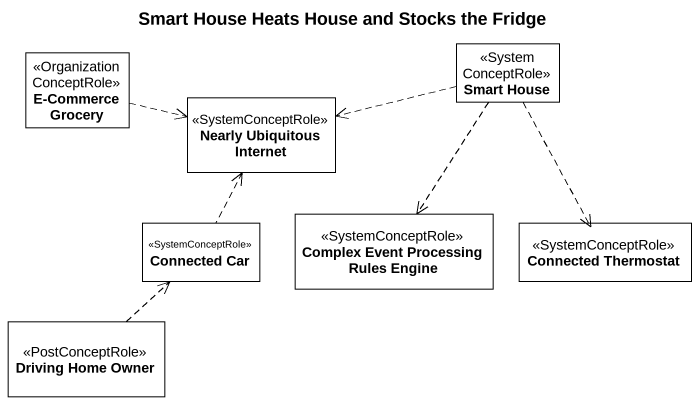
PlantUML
@startuml
title Smart House Heats House and Stocks the Fridge
rectangle "E-Commerce Grocery" as E_Commerce_Grocery <<OrganizationConceptRole>>
rectangle "Smart House" as Smart_House <<SystemConceptRole>>
rectangle "Nearly Ubiquitous Internet" as Nearly_Ubiquitous_Internet <<SystemConceptRole>>
rectangle "Connected Car" as Connected_Car <<SystemConceptRole>>
rectangle "Complex Event Processing Rules Engine" as Complex_Event_Processing <<SystemConceptRole>>
rectangle "Connected Thermostat" as Connected_Thermostat <<SystemConceptRole>>
rectangle "Driving Home Owner" as Driving_Home_Owner <<PostConceptRole>>
E_Commerce_Grocery .right.> Nearly_Ubiquitous_Internet
Smart_House .left.> Nearly_Ubiquitous_Internet
Smart_House ..> Complex_Event_Processing
Smart_House ..> Connected_Thermostat
Connected_Car .up.> Nearly_Ubiquitous_Internet
Driving_Home_Owner .up.> Connected_Car
@enduml
